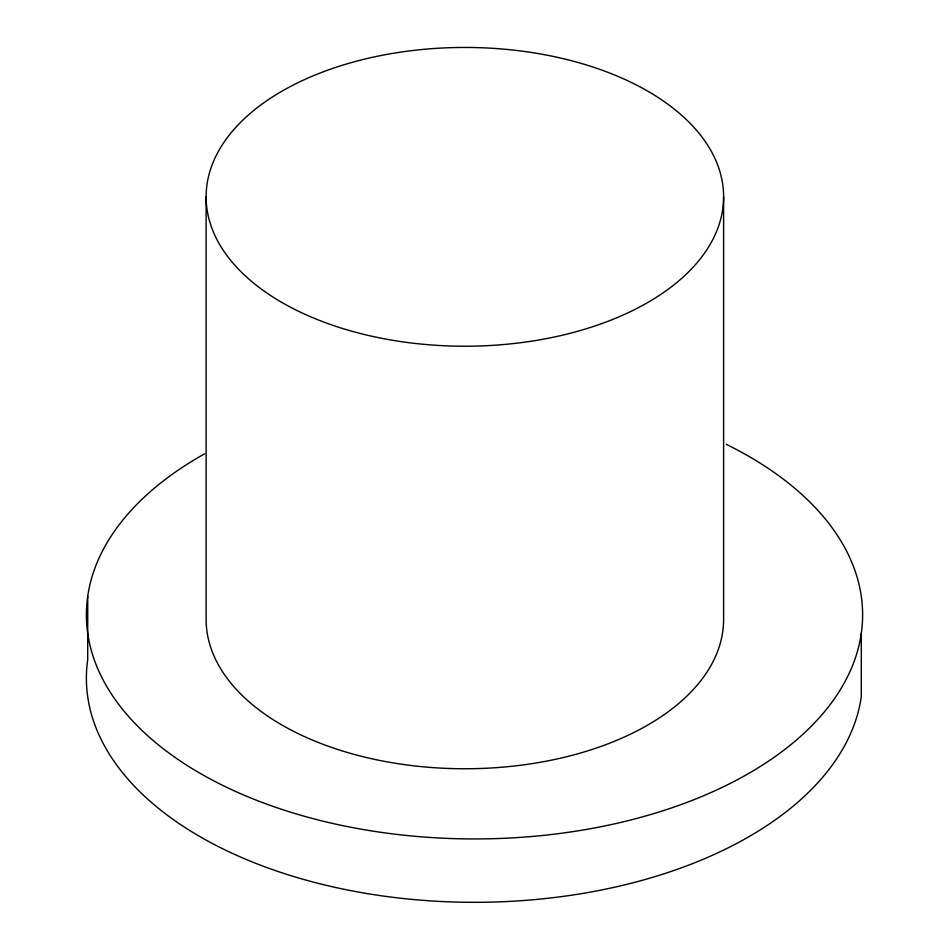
<?xml version="1.0" encoding="UTF-8"?>
<svg xmlns="http://www.w3.org/2000/svg" width="949" height="949" viewBox="0 0 949 949"><rect width="100%" height="100%" fill="white"/><g stroke="black" fill="none" stroke-linecap="round" stroke-linejoin="round"><path stroke-width="1.42" d="M861.289 633.422L861.289 696.791A388.117 224.083 0 0 1 442.353 901.55A388.117 224.083 0 0 1 87.711 659.685L87.711 596.304M723.613 196.834A258.745 149.384 0 0 1 335.495 326.207A258.745 149.384 0 0 1 335.495 67.462A258.745 149.384 0 0 1 723.613 196.834L723.613 619.377A258.745 149.384 0 0 1 464.868 768.761A258.745 149.384 0 0 1 206.123 619.377L206.123 196.834M726.199 444.286A388.117 224.083 0 0 1 761.703 765.582A388.117 224.083 0 0 1 204.355 775.748A388.117 224.083 0 0 1 204.64 453.812"/></g></svg>
